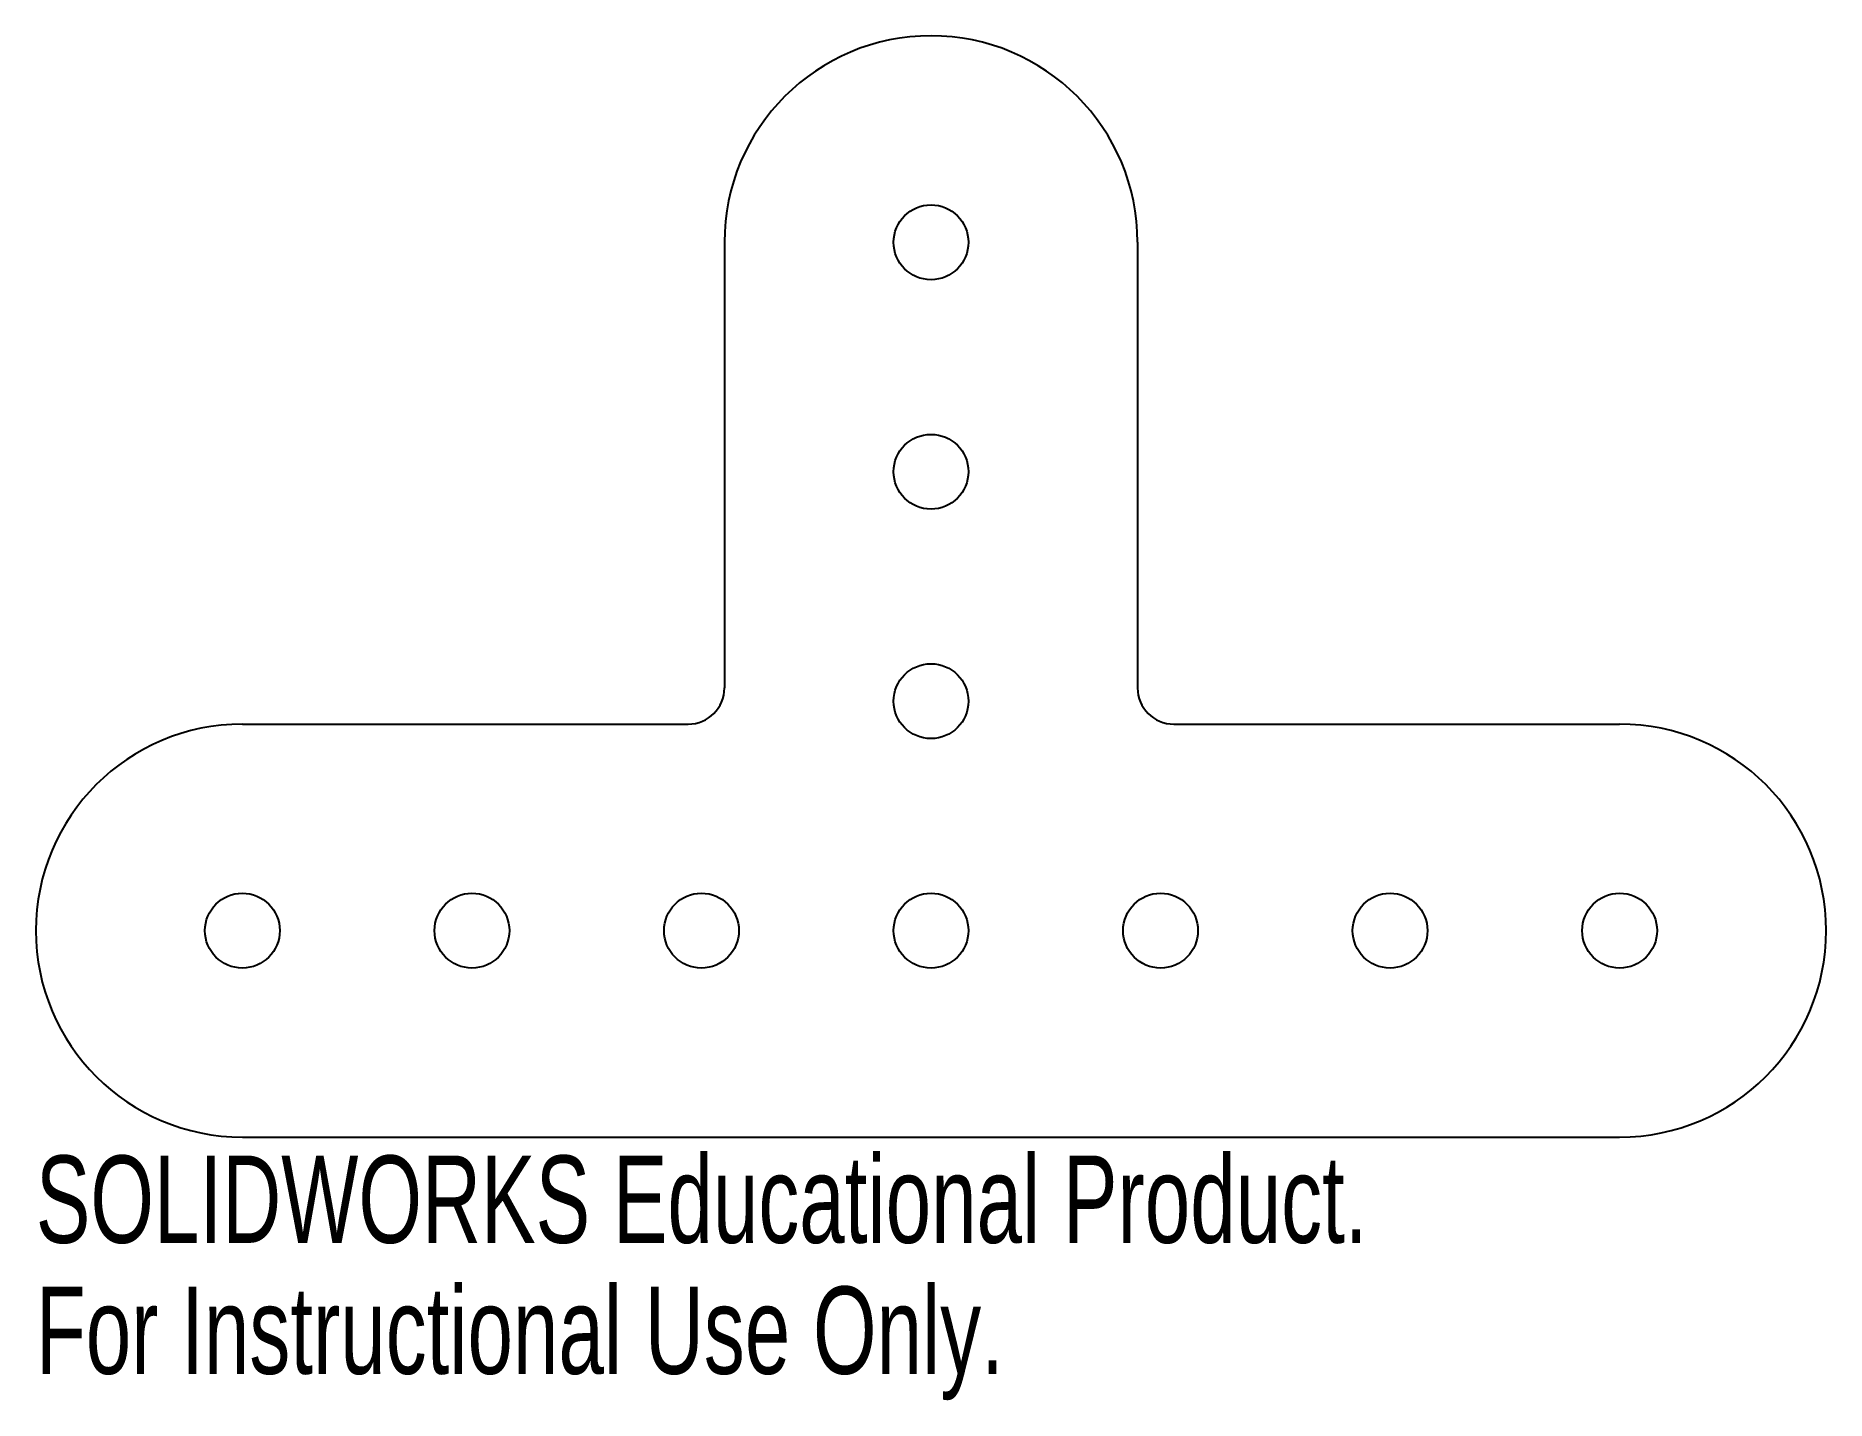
# Model space of a CAD drawing. Header units: millimetres. Extents: x -49.5 to 49.5, y -26 to 49.5.
import ezdxf

# ---------------------------------------------------------------- set-up
doc = ezdxf.new("R2010")
doc.units = ezdxf.units.MM
doc.styles.add('SLDTEXTSTYLE0', font='TXT', dxfattribs={"width": 0.7})

msp = doc.modelspace()

# ---------------------------------------------------------------- linework, layer by layer
at = {"color": 7, "linetype": 'Continuous', "lineweight": 25}
for p, q in [((-11.43, 38.1), (-11.43, 13.43)), ((11.43, 38.1), (11.43, 13.43)), ((-38.1, 11.43), (-13.43, 11.43)), ((13.43, 11.43), (38.1, 11.43)), ((-38.1, -11.43), (38.1, -11.43))]:
    msp.add_line(p, q, dxfattribs=at)
for centre in [(0, 38.1), (0, 25.4), (0, 12.7), (-38.1, 0), (-25.4, 0), (-12.7, 0), (0, 0), (12.7, 0), (25.4, 0), (38.1, 0)]:
    msp.add_circle(centre, 2.07, dxfattribs=at)
for centre, radius, start, end in [((0, 38.1), 11.43, 0, 180), ((-13.43, 13.43), 2, 270, 0), ((13.43, 13.43), 2, 180, 270), ((-38.1, 0), 11.43, 90, 270), ((38.1, 0), 11.43, 270, 90)]:
    msp.add_arc(centre, radius, start, end, dxfattribs=at)

# ---------------------------------------------------------------- texts
at = {"color": 7, "linetype": 'Continuous', "char_height": 4.83362, "attachment_point": 1, "style": 'SLDTEXTSTYLE0'}
for s, insert in [('SOLIDWORKS Educational Product.', (-49.53, -12.45)), ('For Instructional Use Only.', (-49.53, -19.7))]:
    msp.add_mtext(s, dxfattribs=dict(at, insert=insert))

doc.saveas('drawing.dxf')
